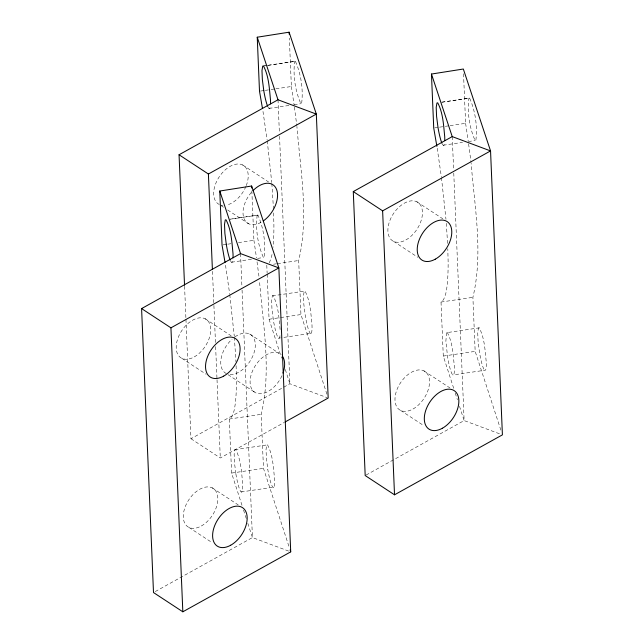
<?xml version="1.0" encoding="UTF-8"?>
<svg xmlns="http://www.w3.org/2000/svg" width="644" height="644" viewBox="0 0 644 644"><rect width="100%" height="100%" fill="white"/><g stroke="black" fill="none" stroke-linecap="round" stroke-linejoin="round"><path stroke-width="0.48" stroke-dasharray="3.22 2.42" d="M280.108 329.535C278.957 318.192 278.506 305.964 273.128 295.725L272.364 295.854L271.607 300.305L271.977 309.241L273.386 320.229A21.735 2.987 81.6 0 0 276.59 334.18A21.735 2.987 81.6 0 0 279.375 338.036A21.558 2.962 81.6 0 0 280.148 333.56M235.889 473.952A21.735 2.987 81.6 0 0 241.911 491.847A21.558 2.962 81.6 0 0 242.643 483.354C241.492 472.004 241.041 459.784 235.664 449.544L234.899 449.665L234.142 454.117L234.513 463.052L235.913 474.04M446.59 332.674L445.873 341.175L447.612 357.05A21.735 2.987 81.6 0 0 450.816 371A21.735 2.987 81.6 0 0 453.601 374.856A21.558 2.962 81.6 0 0 454.334 366.356C453.183 355.013 452.732 342.785 447.355 332.554L446.59 332.674L479.233 327.852C484.61 338.092 485.061 350.32 486.212 361.662A21.558 2.962 81.6 0 1 485.479 370.155L452.837 374.977M326.943 394.249L300.941 314.554L298.671 260.522C309.144 216.69 300.458 170.708 296.908 126.433M288.858 546.168L263.477 468.373L261.206 414.334C271.679 370.501 262.985 324.52 259.443 280.253M500.863 430.12L475.167 351.382L472.897 297.343C483.37 253.511 474.676 207.529 471.134 163.262M295.395 61.269L294.654 61.405C292.891 75.396 295.185 90.82 300.885 103.716L301.625 103.587C303.388 89.597 301.086 74.173 295.395 61.269L262.736 66.107M257.181 215.217C255.427 229.216 257.721 244.639 263.42 257.536L264.161 257.407C265.916 243.416 263.621 227.984 257.922 215.088L229.9 219.226L257.922 215.088M469.621 98.097L468.88 98.226C467.117 112.217 469.412 127.641 475.111 140.545L475.852 140.408C477.615 126.417 475.312 110.993 469.621 98.097L441.591 102.235M269.337 262.889L271.357 257.528A139.434 19.167 81.6 0 0 272.235 253.261M241.999 505.323L231.59 473.066L229.328 419.035L231.872 416.7L233.893 411.339A139.434 19.167 81.6 0 0 236.437 378.503M453.69 388.324L443.289 356.076L441.019 302.044L443.563 299.71L445.584 294.348A139.434 19.167 81.6 0 0 448.127 261.512L447.797 248.761M185.955 319.319L190.962 438.725L289.905 383.752L327.249 397.694M190.962 438.725L220.296 457.981L284.326 422.408M155.244 591.57L252.44 537.563L288.85 551.159M366.066 475.063L464.131 420.572L500.541 434.169M311.253 333.334A21.558 2.962 81.6 0 0 311.986 324.834C310.835 313.491 310.384 301.263 305.006 291.032L304.242 291.152L303.485 295.604L303.863 304.54L305.264 315.528A21.735 2.987 81.6 0 0 308.468 329.487A21.735 2.987 81.6 0 0 311.253 333.334L281.307 337.746M479.233 327.852L478.468 327.973L477.711 332.425L478.089 341.368L479.49 352.349A21.735 2.987 81.6 0 0 482.694 366.307A21.735 2.987 81.6 0 0 485.479 370.155M241.146 491.968L273.789 487.146A21.558 2.962 81.6 0 0 274.521 478.653C273.37 467.311 272.919 455.083 267.542 444.843L266.777 444.972L266.02 449.423L266.391 458.359L267.799 469.347M260.466 91.07L264.33 90.498M265.296 90.353L270.126 89.645M271.092 89.5L274.956 88.928M275.922 88.791L291.378 86.513L289.349 38.125M434.692 127.89L438.556 127.319M439.522 127.174L444.352 126.466M445.318 126.321L449.182 125.757M450.148 125.612L465.604 123.334L463.495 72.973M223.001 244.881L226.865 244.309M227.831 244.173L232.661 243.456M238.457 242.603L253.913 240.325L251.844 190.954M273.555 264.217L276.453 263.79M277.419 263.654L298.671 260.522M272.364 295.854L305.006 291.032M267.171 274.223L269.063 319.255L279.689 317.685M280.655 317.548L300.941 314.554M441.019 302.044L472.897 297.343M278.611 338.156L280.543 337.867M443.289 356.076L475.167 351.382M229.328 419.035L261.206 414.334M234.899 449.665L267.542 444.843M231.59 473.066L263.477 468.373M264.475 65.841L267.389 65.414M268.363 65.269L294.654 61.405M268.983 108.409L289.285 105.423M294.123 104.714L300.885 103.716M441.615 102.235L468.88 98.226M443.209 145.23L462.545 142.388M468.349 141.535L475.111 140.545M231.518 262.221L251.74 259.25M257.616 258.389L263.42 257.536M416.829 201.757L442.814 218.815M393.508 241.307L417.819 257.27M242.603 164.928L268.588 181.994M220.956 205.589L223.468 207.239M227.662 209.992L248.624 223.75M423.913 370.847L449.89 387.897M400.592 410.405L424.058 425.805M249.687 334.027L279.021 353.274M205.138 318.748L231.124 335.806M228.04 374.679L255.7 392.832M181.809 358.306L206.128 374.261M212.222 487.838L238.2 504.896M188.901 527.396L212.367 542.795M455.228 393.065L457.377 399.707M459.526 406.348L464.131 420.572L453.666 170.724M269.063 319.255L281.613 358.144M285.3 369.519L289.905 383.752L279.44 133.904M243.537 510.064L246.298 518.597M247.835 523.339L252.44 537.563L241.967 287.715M437.212 148.265L441.333 176.673M262.985 111.436L267.107 139.853M225.521 265.256L229.642 293.664M465.604 123.334L468.188 140.923M291.378 86.513L294.107 105.077M253.913 240.325L256.497 257.914M468.607 143.853L471.03 162.304M294.38 107.025L296.803 125.483M257.037 261.818L259.081 277.355M441.462 177.647L445.978 219.314M267.236 140.827L271.752 182.485M229.771 294.646L234.287 336.305M446.316 223.299L447.661 244.841M271.832 183.484L273.491 208.994M234.368 337.303L235.97 361.831M452.233 136.608L453.618 169.718M278.007 99.788L279.391 132.897M266.793 265.215L267.131 273.225M240.542 253.599L241.927 286.709M212.48 271.349L213.864 304.467M213.905 305.465L215.466 342.592M215.627 346.609L216.98 378.712M217.02 379.719L220.296 457.981M184.57 286.21L185.915 318.321M273.595 212.914L273.901 224.684A139.434 19.167 81.6 0 1 273.008 247.417M236.098 365.752L236.437 378.503M442.259 143.918A21.735 2.987 81.6 0 0 443.974 145.109A21.558 2.962 81.6 0 0 444.497 143.54M273.789 487.154A21.735 2.987 81.6 0 1 267.767 469.259M230.568 260.909A21.735 2.987 81.6 0 0 232.283 262.1A21.558 2.962 81.6 0 0 232.999 258.735M268.033 107.089A21.735 2.987 81.6 0 0 269.747 108.289A21.558 2.962 81.6 0 0 270.271 106.719M281.943 375.734A23.007 14.112 -56.7 0 1 256.36 393.122A23.007 14.112 -56.7 0 1 255.491 365.422A23.007 14.112 -56.7 0 1 281.283 354.876M261.053 222.349A23.007 14.112 -56.7 0 1 243.601 217.318A23.007 14.112 -56.7 0 1 252.287 191.373M235.012 336.828A23.007 14.112 -56.7 0 1 254.903 349.298A23.007 14.112 -56.7 0 1 228.129 374.22M226.366 373.576A23.007 14.112 -56.7 0 1 232.106 339.155M219.282 204.486A23.007 14.112 -56.7 0 1 217.221 180.24A23.007 14.112 -56.7 0 1 240.212 164.156A23.007 14.112 -56.7 0 1 246.274 185.593M245.911 186.486A23.007 14.112 -56.7 0 1 227.219 204.945M222.977 205.42A23.007 14.112 -56.7 0 1 221.045 205.13M413.021 409.004A23.007 14.112 -56.7 0 0 426.819 373.126A23.007 14.112 -56.7 0 0 396.921 389.741A23.007 14.112 -56.7 0 0 413.021 409.004M405.937 239.914A23.007 14.112 -56.7 0 0 419.727 204.035A23.007 14.112 -56.7 0 0 389.829 220.651A23.007 14.112 -56.7 0 0 405.937 239.914M201.331 525.995A23.007 14.112 -56.7 0 0 215.128 490.124A23.007 14.112 -56.7 0 0 185.231 506.731A23.007 14.112 -56.7 0 0 201.331 525.995M194.247 356.905A23.007 14.112 -56.7 0 0 208.036 321.026A23.007 14.112 -56.7 0 0 178.138 337.641A23.007 14.112 -56.7 0 0 194.247 356.905"/><path stroke-width="0.97" d="M184.53 285.203L179.056 154.761L278.007 99.788L316.325 114.093L328.182 398.04L285.203 421.925M179.056 154.761L208.398 174.017L316.325 114.093L289.108 32.2L257.238 37.215L259.5 91.207L262.486 108.546M141.591 308.581L240.542 253.599L278.86 267.912L290.718 551.86L182.832 611.8L153.497 592.544L141.591 308.581L170.934 327.836L182.832 611.8M353.282 191.582L452.233 136.608L490.551 150.921L502.409 434.861L394.522 494.809L365.188 475.546L353.282 191.582L382.625 210.846L394.522 494.809M170.934 327.836L278.86 267.912L251.635 186.019L219.773 191.035L222.035 245.026L225.022 262.366M382.625 210.846L490.551 150.921L463.334 69.021L431.464 74.044L433.726 128.035L436.882 146.333M431.464 74.044L452.233 136.608M257.238 37.215L278.007 99.788M219.773 191.035L240.542 253.599M290.098 549.96L290.718 551.86M263.75 90.482L262.349 79.494L261.979 70.558L262.736 66.107L263.501 65.986C268.878 76.217 269.329 88.445 270.48 99.788A21.558 2.962 81.6 0 1 270.52 103.821M226.286 244.301L224.885 233.313L224.514 224.378L225.263 219.918L226.028 219.797C231.413 230.037 231.856 242.265 233.007 253.607A21.558 2.962 81.6 0 1 233.056 257.632M289.108 32.2L289.188 34.172M251.635 186.019L251.724 187.992M208.398 174.017L212.391 269.345M441.913 143.177A21.735 2.987 81.6 0 1 441.188 141.261A21.735 2.987 81.6 0 1 437.976 127.303L436.576 116.323L436.205 107.379L436.962 102.927L437.727 102.807C443.104 113.046 443.555 125.266 444.706 136.608A21.558 2.962 81.6 0 1 444.746 140.642M230.222 260.168A21.735 2.987 81.6 0 1 226.261 244.213M267.687 106.349A21.735 2.987 81.6 0 1 263.726 90.393M282.499 356.325A23.007 14.112 -56.7 0 1 283.022 373.037M252.963 190.664A23.007 14.112 -56.7 0 1 276.759 189.948A23.007 14.112 -56.7 0 1 263.299 220.94M442.356 428.26A23.007 14.112 -56.7 0 0 456.145 392.381A23.007 14.112 -56.7 0 0 426.256 408.996A23.007 14.112 -56.7 0 0 442.356 428.26M435.28 259.17A23.007 14.112 -56.7 0 0 449.069 223.299A23.007 14.112 -56.7 0 0 419.172 239.906A23.007 14.112 -56.7 0 0 435.28 259.17M230.665 545.251A23.007 14.112 -56.7 0 0 244.454 509.372A23.007 14.112 -56.7 0 0 214.557 525.987A23.007 14.112 -56.7 0 0 230.665 545.251M223.589 376.168A23.007 14.112 -56.7 0 0 237.378 340.29A23.007 14.112 -56.7 0 0 207.481 356.905A23.007 14.112 -56.7 0 0 223.589 376.168"/></g></svg>
